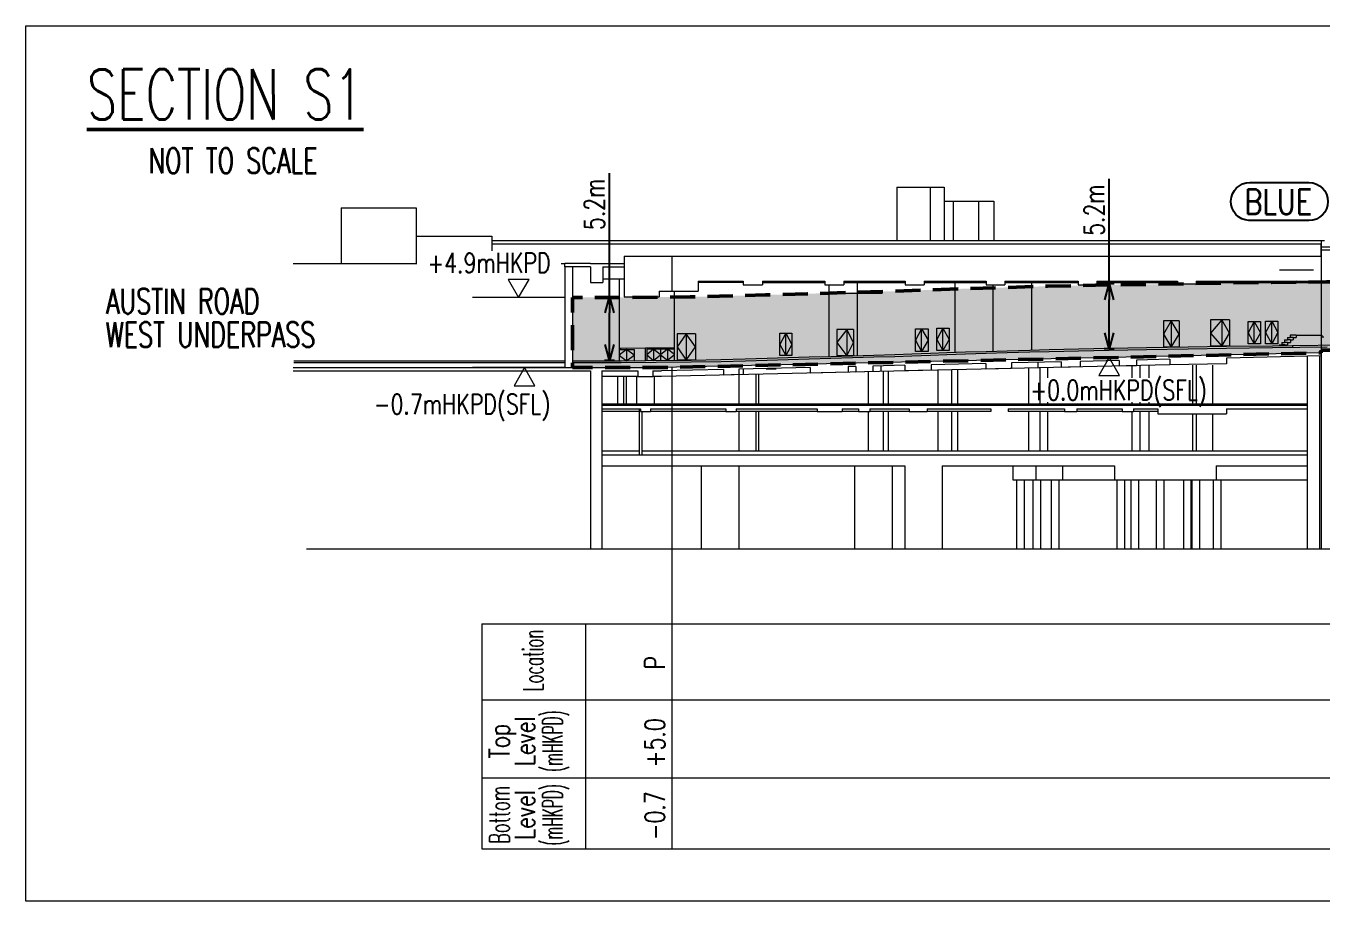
# Model space of a CAD drawing. Header units: millimetres. Extents: x 829698 to 839067, y 817400 to 823544.
# Drawn here: x 834268 to 834786, y 818881 to 819230 of the extents above; entities that cross this region are included whole.
import ezdxf
from ezdxf.enums import TextEntityAlignment as Align

# ---------------------------------------------------------------- set-up
doc = ezdxf.new("R2010")
doc.units = ezdxf.units.MM
doc.linetypes.add('DASHED2', pattern=[0.375, 0.25, -0.125])
for name, color, linetype, lineweight in [('01-feature', 8, 'Continuous', 13), ('01-occup', 7, 'DASHED2', 50), ('01-txt', 7, 'Continuous', 20), ('02-txt', 7, 'Continuous', 25)]:
    doc.layers.add(name, color=color, linetype=linetype, lineweight=lineweight)
doc.layers.add('01-hatch', color=7, linetype='Continuous', lineweight=0, true_color=0xa8def7)
doc.layers.add('viewport', color=2, linetype='Continuous', lineweight=20, plot=False)
doc.styles.add('ROMANS', font='romans.shx', dxfattribs={"width": 0.75})
doc.styles.get("Standard").update_dxf_attribs({"font": 'arial.ttf'})
doc.dimstyles.new('ISO-25', dxfattribs={"dimtxt": 2.5, "dimasz": 2.5, "dimexe": 1.25, "dimexo": 0.625, "dimtad": 1, "dimtxsty": 'Standard', "dimcen": 2.5, "dimadec": 0, "dimazin": 0, "dimtfac": 1, "dimtmove": 0, "dimatfit": 3, "dimfxl": 1, "dimarcsym": 0})
pattern_1 = [(0, (0, 0), (0, 6.985), [5.08, -1.905]), (90, (0, 0), (-6.985, 4e-16), [5.08, -1.905])]

# ---------------------------------------------------------------- blocks, each defined once
blk = doc.blocks.new('_Open30')
at = {"color": 0, "linetype": 'ByBlock', "lineweight": -2}
for p, q in [((-1, 0.268), (0, 0)), ((0, 0), (-1, -0.268)), ((0, 0), (-1, 0))]:
    blk.add_line(p, q, dxfattribs=at)
blk = doc.blocks.new('*D49')
at = {"layer": '01-txt', "color": 0, "lineweight": -2, "transparency": 16777216}
for p, q in [((834501.18, 819121.94), (834501.18, 819171.3)), ((834500.31, 819121.94), (834503.18, 819121.94)), ((834501.18, 819102.9), (834501.18, 819115.54)), ((834503.18, 819096.5), (834499.18, 819096.5))]:
    blk.add_line(p, q, dxfattribs=at)
at = {"layer": 'Defpoints', "color": 0, "transparency": 16777216}
for p in [(834498.31, 819121.94), (834501.18, 819096.5), (834515.06, 819096.5)]:
    blk.add_point(p, dxfattribs=at)
at = {"layer": '01-txt', "color": 0, "lineweight": -2, "transparency": 16777216, "xscale": 6.4, "yscale": 6.4, "zscale": 6.4}
for p, rotation in [((834501.18, 819121.94), 90), ((834501.18, 819096.5), 270)]:
    blk.add_blockref('_Open30', p, dxfattribs=dict(at, rotation=rotation))
at = {"layer": '01-txt', "color": 0, "lineweight": 20, "transparency": 16777216, "insert": (834495.18, 819158.87), "char_height": 8, "attachment_point": 5, "rotation": 90, "style": 'ROMANS'}
blk.add_mtext('5.2m', dxfattribs=at)
blk = doc.blocks.new('*D50')
at = {"layer": '01-txt', "color": 0, "lineweight": -2, "transparency": 16777216}
for p, q in [((834700.73, 819127.19), (834700.73, 819169)), ((834702.73, 819127.19), (834698.73, 819127.19)), ((834700.73, 819107.58), (834700.73, 819120.79)), ((834702.73, 819101.18), (834698.73, 819101.18))]:
    blk.add_line(p, q, dxfattribs=at)
at = {"layer": 'Defpoints', "color": 0, "transparency": 16777216}
for p in [(834700.73, 819127.19), (834732.2, 819127.19, 0), (834731.99, 819101.18)]:
    blk.add_point(p, dxfattribs=at)
at = {"layer": '01-txt', "color": 0, "lineweight": -2, "transparency": 16777216, "xscale": 6.4, "yscale": 6.4, "zscale": 6.4}
for p, rotation in [((834700.73, 819127.19), 90), ((834700.73, 819101.18), 270)]:
    blk.add_blockref('_Open30', p, dxfattribs=dict(at, rotation=rotation))
at = {"layer": '01-txt', "color": 0, "lineweight": 20, "transparency": 16777216, "insert": (834694.73, 819156.57), "char_height": 8, "attachment_point": 5, "rotation": 90, "style": 'ROMANS'}
blk.add_mtext('5.2m', dxfattribs=at)

msp = doc.modelspace()

# ---------------------------------------------------------------- hatches: boundary and pattern name
at = {"layer": '01-hatch', "ltscale": 4}
h = msp.add_hatch(color=256, dxfattribs=at)
h.dxf.hatch_style = 1
h.paths.add_polyline_path([(835315.366, 819129.991), (835315.366, 819121.187), (835331.869, 819121.187), (835331.869, 819100.687), (835171.713, 819100.687), (835171.713, 819101.012), (834793.779, 819101.012), (834793.779, 819100.687), (834785.31, 819100.687), (834785.31, 819099.617), (834521.994, 819093.687), (834486.438, 819093.687), (834486.438, 819121.687), (834505.738, 819121.687), (834533.47, 819121.935), (834545.124, 819122.18), (834563.468, 819122.677), (834580.227, 819123.176), (834597.463, 819123.676), (834614.3, 819124.174), (834628.442, 819124.671), (834642.47, 819125.173), (834659.174, 819125.676), (834676.054, 819126.179), (834700.183, 819126.683), (834731.796, 819127.184), (834747.215, 819127.434), (834765.552, 819127.685), (834787.49, 819127.936), (834809.005, 819128.186), (834830.279, 819128.436), (834877.526, 819128.687), (834967.983, 819128.437), (835035.599, 819128.187), (835111.386, 819127.937), (835204.808, 819127.937), (835235.144, 819128.186), (835259.341, 819128.436), (835288.621, 819128.682)])
at = {"layer": '01-txt', "ltscale": 4}
h = msp.add_hatch(dxfattribs=at)
h.set_pattern_fill('ANGLE', color=256)
h.set_pattern_definition([(0, (-81.961, 332.4166), (0, 6.985), [5.08, -1.905]), (90, (-81.961, 332.4166), (-6.985, 4e-16), [5.08, -1.905])])
h.paths.add_polyline_path([(834565.799, 819096.735), (834563.721, 819093.135), (834567.878, 819093.135)])
h = msp.add_hatch(dxfattribs=at)
h.set_pattern_fill('ANGLE', color=256)
h.set_pattern_definition(pattern_1)
h.paths.add_polyline_path([(834396.159, 818931.596), (834396.575, 818932.316), (834395.744, 818932.316)])
h = msp.add_hatch(dxfattribs=at)
h.set_pattern_fill('ANGLE', color=256)
h.set_pattern_definition(pattern_1)
h.paths.add_polyline_path([(834488.032, 818931.596), (834488.448, 818932.316), (834487.616, 818932.316)])
h = msp.add_hatch(dxfattribs=at)
h.set_pattern_fill('ANGLE', color=256)
h.set_pattern_definition(pattern_1)
h.paths.add_polyline_path([(834600.192, 818932.496), (834600.607, 818933.216), (834599.776, 818933.216)])
h = msp.add_hatch(dxfattribs=at)
h.set_pattern_fill('ANGLE', color=256)
h.set_pattern_definition(pattern_1)
h.paths.add_polyline_path([(834649.318, 818931.596), (834649.734, 818932.316), (834648.903, 818932.316)])
h.paths.add_polyline_path([(834654.751, 818931.654), (834655.167, 818932.374), (834654.336, 818932.374)])
h.paths.add_polyline_path([(834660.337, 818931.746), (834660.753, 818932.466), (834659.921, 818932.466)])
h.paths.add_polyline_path([(834663.954, 818931.846), (834663.538, 818931.126), (834664.369, 818931.126)])
h.paths.add_polyline_path([(834668.021, 818931.946), (834668.437, 818932.666), (834667.605, 818932.666)])
h.paths.add_polyline_path([(834671.813, 818931.996), (834671.398, 818931.276), (834672.229, 818931.276)])
h = msp.add_hatch(dxfattribs=at)
h.set_pattern_fill('ANGLE', color=256)
h.set_pattern_definition(pattern_1)
h.paths.add_polyline_path([(834681.411, 818932.046), (834681.827, 818932.766), (834680.996, 818932.766)])
h = msp.add_hatch(dxfattribs=at)
h.set_pattern_fill('ANGLE', color=256)
h.set_pattern_definition(pattern_1)
h.paths.add_polyline_path([(834710.15, 818932.146), (834710.565, 818932.866), (834709.734, 818932.866)])
h.paths.add_polyline_path([(834716.193, 818932.096), (834716.609, 818932.816), (834715.777, 818932.816)])
h.paths.add_polyline_path([(834723.158, 818932.046), (834723.574, 818932.766), (834722.742, 818932.766)])
h.paths.add_polyline_path([(834731.688, 818931.996), (834732.104, 818932.716), (834731.272, 818932.716)])
h.paths.add_polyline_path([(834737.457, 818931.946), (834737.872, 818932.666), (834737.041, 818932.666)])
h.paths.add_polyline_path([(834748.315, 818931.846), (834748.731, 818932.566), (834747.899, 818932.566)])
h = msp.add_hatch(dxfattribs=at)
h.set_pattern_fill('ANGLE', color=256)
h.set_pattern_definition(pattern_1)
h.paths.add_polyline_path([(834765.917, 818931.896), (834766.333, 818932.616), (834765.501, 818932.616)])
h.paths.add_polyline_path([(834771.42, 818931.661), (834771.836, 818932.381), (834771.005, 818932.381)])
h.paths.add_polyline_path([(834775.652, 818931.946), (834776.068, 818932.666), (834775.236, 818932.666)])
h.paths.add_polyline_path([(834779.607, 818932.846), (834780.023, 818933.566), (834779.192, 818933.566)])
h.paths.add_polyline_path([(834779.593, 818931.996), (834779.177, 818931.276), (834780.009, 818931.276)])
h.paths.add_polyline_path([(834782.604, 818932.046), (834782.189, 818931.326), (834783.02, 818931.326)])
h.paths.add_polyline_path([(834785.145, 818932.096), (834785.56, 818932.816), (834784.729, 818932.816)])

# ---------------------------------------------------------------- linework, layer by layer
at = {"layer": '01-feature'}
for p, q in [((834615.946, 819165.687), (834634.769, 819165.687)), ((834615.946, 819165.687), (834615.946, 819144.437)), ((834629.311, 819165.687), (834629.311, 819144.437)), ((834634.769, 819165.687), (834634.769, 819144.437)), ((834394.114, 819157.437), (834424.016, 819157.437)), ((834394.114, 819157.437), (834394.114, 819135.187)), ((834424.016, 819157.437), (834424.016, 819135.187)), ((834634.769, 819160.187), (834654.674, 819160.187)), ((834638.432, 819160.187), (834638.432, 819144.437)), ((834648.48, 819160.187), (834648.48, 819144.437)), ((834654.674, 819160.187), (834654.674, 819144.437)), ((834424.016, 819146.187), (834454.181, 819146.187)), ((834454.181, 819146.187), (834454.181, 819135.187)), ((834454.181, 819144.437), (834785.31, 819144.437)), ((834785.31, 819144.437), (834786.707, 819144.437)), ((834785.31, 819144.437), (834785.31, 819100.687)), ((834785.31, 819141.937), (835180.285, 819141.937)), ((834507.059, 819138.187), (834785.31, 819138.187)), ((834507.059, 819138.187), (834507.059, 819121.937)), ((834526.059, 819138.187), (834526.059, 819124.187)), ((834526.061, 819138.187), (834526.061, 819124.187)), ((834785.31, 819140.687), (834805.009, 819140.687)), ((834785.31, 819138.187), (834785.31, 819128.187)), ((834374.978, 819135.187), (834483.437, 819135.187)), ((834493.609, 819135.187), (834483.437, 819135.187)), ((834483.437, 819133.937), (834483.437, 819135.187)), ((834483.437, 819133.937), (834483.437, 819093.687)), ((834493.609, 819133.937), (834483.437, 819133.937)), ((834486.438, 819133.937), (834486.438, 819093.687)), ((834493.609, 819135.187), (834507.059, 819135.187)), ((834493.609, 819133.937), (834493.609, 819127.687)), ((834498.609, 819133.937), (834498.609, 819127.687)), ((834498.609, 819133.937), (834507.059, 819133.937)), ((834768.647, 819132.687), (834782.316, 819132.687)), ((834493.609, 819127.687), (834498.609, 819127.687)), ((834498.609, 819129.187), (834507.059, 819129.187)), ((834505.04, 819129.187), (834505.04, 819096.437)), ((834536.584, 819128.187), (834554.597, 819128.187)), ((834536.584, 819128.187), (834536.584, 819124.187)), ((834554.597, 819127.687), (834536.584, 819127.687)), ((834554.597, 819128.187), (834554.597, 819126.687)), ((834554.597, 819126.687), (834562.32, 819126.687)), ((834562.32, 819128.187), (834587.215, 819128.187)), ((834562.32, 819128.187), (834562.32, 819126.687)), ((834562.32, 819127.687), (834587.215, 819127.687)), ((834587.215, 819128.187), (834587.215, 819126.687)), ((834587.215, 819126.687), (834594.818, 819126.687)), ((834588.728, 819126.687), (834588.728, 819098.161)), ((834594.818, 819128.187), (834619.312, 819128.187)), ((834594.818, 819128.187), (834594.818, 819126.687)), ((834594.818, 819127.687), (834619.312, 819127.687)), ((834600.123, 819127.687), (834600.123, 819098.493)), ((834619.312, 819128.187), (834619.312, 819126.687)), ((834619.312, 819126.687), (834626.851, 819126.687)), ((834626.851, 819128.187), (834651.553, 819128.187)), ((834626.851, 819128.187), (834626.851, 819126.687)), ((834626.851, 819127.687), (834651.553, 819127.687)), ((834639.143, 819127.687), (834639.143, 819099.798)), ((834651.553, 819128.187), (834651.553, 819126.687)), ((834651.553, 819126.687), (834659.057, 819126.687)), ((834654.239, 819126.687), (834654.239, 819100.266)), ((834659.057, 819128.187), (834688.304, 819128.187)), ((834659.057, 819128.187), (834659.057, 819126.687)), ((834659.057, 819127.687), (834688.304, 819127.687)), ((834669.761, 819127.687), (834669.761, 819100.71)), ((834688.304, 819128.187), (834688.304, 819126.687)), ((834688.304, 819126.687), (834695.808, 819126.687)), ((834695.808, 819128.187), (834727.94, 819128.187)), ((834695.808, 819128.187), (834695.808, 819126.687)), ((834695.808, 819127.687), (834727.94, 819127.687)), ((834727.94, 819128.187), (834727.94, 819127.187)), ((834727.94, 819127.187), (834735.455, 819127.187)), ((834735.455, 819128.187), (834785.31, 819128.187)), ((834735.455, 819128.187), (834735.455, 819127.187)), ((834735.455, 819127.687), (834785.31, 819127.687)), ((834785.31, 819127.687), (834785.31, 819128.187)), ((834785.31, 819128.187), (834785.31, 819126.286)), ((834507.059, 819121.937), (834521.059, 819121.937)), ((834521.059, 819124.187), (834536.584, 819124.187)), ((834521.059, 819124.187), (834521.059, 819121.937)), ((834527.087, 819124.187), (834527.087, 819096.627)), ((834722.362, 819112.345), (834722.362, 819101.845)), ((834728.624, 819112.345), (834722.362, 819112.345)), ((834725.493, 819112.345), (834725.493, 819101.845)), ((834728.624, 819112.345), (834728.624, 819101.845)), ((834741.219, 819112.703), (834741.219, 819102.203)), ((834748.716, 819112.703), (834741.219, 819112.703)), ((834745.751, 819112.703), (834745.751, 819102.203)), ((834748.716, 819112.703), (834748.716, 819102.203)), ((834758.635, 819103.122), (834758.635, 819112.122)), ((834765.594, 819103.213), (834765.594, 819112.213)), ((834528.2, 819107.222), (834528.2, 819096.722)), ((834535.5, 819107.222), (834528.2, 819107.222)), ((834531.85, 819107.222), (834531.85, 819096.722)), ((834535.5, 819107.222), (834535.5, 819096.722)), ((834571.597, 819098.483), (834571.597, 819107.483)), ((834598.686, 819108.951), (834591.989, 819108.951)), ((834591.989, 819108.951), (834591.989, 819098.451)), ((834596.008, 819108.951), (834596.008, 819098.451)), ((834598.686, 819108.951), (834598.686, 819098.451)), ((834625.803, 819100.156), (834625.803, 819109.156)), ((834634.306, 819100.473), (834634.306, 819109.473)), ((834771.865, 819105.709), (834772.98, 819105.709)), ((834771.865, 819105.709), (834771.865, 819104.73)), ((834772.98, 819106.687), (834772.98, 819105.709)), ((834775.316, 819106.687), (834772.98, 819106.687)), ((834774.202, 819105.709), (834772.98, 819105.709)), ((834774.202, 819105.709), (834775.316, 819105.709)), ((834774.202, 819105.709), (834774.202, 819104.73)), ((834775.316, 819106.687), (834785.57, 819106.687)), ((834775.316, 819106.687), (834775.316, 819105.709)), ((834785.57, 819106.687), (834785.57, 819105.937)), ((834785.57, 819105.937), (834786.438, 819105.937)), ((834505.047, 819101.452), (834505.047, 819096.452)), ((834508.047, 819100.952), (834508.047, 819096.452)), ((834511.047, 819100.984), (834511.047, 819096.484)), ((834516.062, 819101.029), (834516.062, 819096.528)), ((834518.814, 819101.053), (834518.814, 819096.553)), ((834521.566, 819101.078), (834521.566, 819096.578)), ((834524.318, 819101.102), (834524.318, 819096.602)), ((834728.624, 819101.845), (834722.362, 819101.845)), ((834748.716, 819102.203), (834741.219, 819102.203)), ((834768.521, 819102.773), (834768.521, 819102.468)), ((834768.521, 819102.773), (834769.636, 819102.773)), ((834769.636, 819103.752), (834770.751, 819103.752)), ((834769.636, 819103.752), (834769.636, 819102.773)), ((834770.858, 819102.773), (834769.636, 819102.773)), ((834770.751, 819104.73), (834771.865, 819104.73)), ((834770.751, 819104.73), (834770.751, 819103.752)), ((834771.972, 819103.752), (834770.751, 819103.752)), ((834770.858, 819102.773), (834770.858, 819102.494)), ((834770.858, 819102.773), (834771.972, 819102.773)), ((834773.087, 819104.73), (834771.865, 819104.73)), ((834771.972, 819103.752), (834773.087, 819103.752)), ((834771.972, 819103.752), (834771.972, 819102.773)), ((834773.087, 819104.73), (834774.202, 819104.73)), ((834773.087, 819104.73), (834773.087, 819103.752)), ((834773.867, 819102.529), (834773.867, 819101.778)), ((834785.31, 819100.687), (834785.31, 819021.325)), ((834793.779, 819100.687), (834785.31, 819100.687)), ((834785.31, 819099.617), (834521.994, 819093.687)), ((834535.5, 819096.722), (834528.2, 819096.722)), ((834598.686, 819098.451), (834591.989, 819098.451)), ((834651.438, 819095.352), (834629.709, 819094.863)), ((834629.709, 819094.863), (834629.709, 819092.612)), ((834651.438, 819095.352), (834651.438, 819093.102)), ((834681.592, 819096.031), (834661.743, 819095.584)), ((834661.743, 819095.584), (834661.743, 819093.334)), ((834672.233, 819095.821), (834672.233, 819093.57)), ((834681.592, 819096.031), (834681.592, 819093.781)), ((834704.693, 819096.552), (834689.068, 819096.2)), ((834689.068, 819096.2), (834689.068, 819093.949)), ((834704.693, 819096.552), (834704.693, 819094.301)), ((834724.925, 819097.007), (834711.587, 819096.707)), ((834711.587, 819096.707), (834711.587, 819094.456)), ((834724.925, 819097.007), (834724.925, 819094.757)), ((834747.533, 819095.266), (834724.925, 819094.757)), ((834785.31, 819098.367), (834747.533, 819097.516)), ((834747.533, 819097.516), (834747.533, 819095.266)), ((834779.801, 819098.132), (834779.801, 819021.325)), ((834784.71, 819098.354), (834784.71, 819021.325)), ((834374.978, 819093.687), (834521.994, 819093.687)), ((834374.978, 819092.437), (834476.354, 819092.437)), ((834423.185, 819092.437), (834493.618, 819092.437)), ((834493.618, 819092.437), (834493.618, 819021.325)), ((834498.118, 819092.437), (834512.559, 819092.437)), ((834498.118, 819092.437), (834498.118, 819021.325)), ((834512.559, 819090.187), (834498.118, 819090.187)), ((834504.36, 819090.187), (834504.36, 819079.187)), ((834506.831, 819090.187), (834506.831, 819079.187)), ((834507.898, 819090.187), (834507.898, 819079.187)), ((834512.059, 819090.187), (834512.059, 819079.187)), ((834512.559, 819092.437), (834512.559, 819090.187)), ((834512.559, 819090.187), (834518.559, 819090.187)), ((834518.559, 819092.437), (834521.994, 819092.437)), ((834518.559, 819092.437), (834518.559, 819090.187)), ((834522.033, 819090.187), (834518.559, 819090.187)), ((834519.059, 819090.187), (834519.059, 819079.187)), ((834546.695, 819092.993), (834522.022, 819092.438)), ((834724.925, 819094.757), (834522.033, 819090.187)), ((834546.695, 819092.993), (834546.695, 819090.743)), ((834552.81, 819090.88), (834546.695, 819090.743)), ((834581.333, 819093.773), (834552.81, 819093.131)), ((834552.81, 819093.131), (834552.81, 819090.88)), ((834552.896, 819090.882), (834552.896, 819079.037)), ((834554.571, 819093.171), (834554.571, 819090.92)), ((834559.685, 819091.035), (834559.685, 819079.037)), ((834560.664, 819091.057), (834560.664, 819079.037)), ((834581.333, 819093.773), (834581.333, 819091.523)), ((834596.507, 819091.865), (834581.333, 819091.523)), ((834599.563, 819094.184), (834596.507, 819094.115)), ((834596.507, 819094.115), (834596.507, 819091.865)), ((834599.563, 819094.184), (834599.563, 819091.933)), ((834606.339, 819092.086), (834599.563, 819091.933)), ((834604.47, 819092.044), (834604.47, 819079.187)), ((834619.078, 819094.623), (834606.339, 819094.337)), ((834606.339, 819094.337), (834606.339, 819092.086)), ((834609.567, 819094.409), (834609.567, 819092.159)), ((834610.53, 819092.18), (834610.53, 819079.187)), ((834612.533, 819092.225), (834612.533, 819079.187)), ((834619.078, 819094.623), (834619.078, 819092.373)), ((834629.709, 819092.612), (834619.078, 819092.373)), ((834632.241, 819092.669), (834632.241, 819079.187)), ((834637.718, 819092.793), (834637.718, 819079.187)), ((834640.21, 819092.849), (834640.21, 819079.187)), ((834661.743, 819093.334), (834651.438, 819093.102)), ((834668.501, 819093.486), (834668.501, 819079.187)), ((834673.043, 819093.588), (834673.043, 819079.187)), ((834676.087, 819093.657), (834676.087, 819079.187)), ((834689.068, 819093.949), (834681.592, 819093.781)), ((834711.587, 819094.456), (834704.693, 819094.301)), ((834709.697, 819094.414), (834709.697, 819079.187)), ((834712.983, 819094.488), (834712.983, 819079.187)), ((834716.515, 819094.567), (834716.515, 819079.187)), ((834733.981, 819094.687), (834733.981, 819079.187)), ((834735.414, 819094.687), (834735.414, 819079.187)), ((834741.951, 819094.687), (834741.951, 819079.187)), ((834498.118, 819079.187), (834779.801, 819079.187)), ((834498.118, 819078.687), (834779.801, 819078.687)), ((834498.118, 819077.187), (834513.559, 819077.187)), ((834513.118, 819076.187), (834498.118, 819076.187)), ((834513.118, 819077.187), (834513.118, 819058.937)), ((834513.559, 819077.187), (834513.559, 819076.187)), ((834513.559, 819076.187), (834517.559, 819076.187)), ((834514.118, 819076.187), (834514.118, 819058.937)), ((834517.559, 819077.187), (834547.712, 819077.187)), ((834517.559, 819077.187), (834517.559, 819076.187)), ((834547.712, 819076.187), (834517.559, 819076.187)), ((834547.712, 819077.187), (834547.712, 819076.187)), ((834547.712, 819076.187), (834551.788, 819076.187)), ((834551.788, 819077.187), (834584.078, 819077.187)), ((834551.788, 819077.187), (834551.788, 819076.187)), ((834584.078, 819076.187), (834551.788, 819076.187)), ((834552.896, 819076.187), (834552.896, 819060.437)), ((834559.685, 819076.187), (834559.685, 819060.437)), ((834560.664, 819076.187), (834560.664, 819060.437)), ((834584.078, 819077.187), (834584.078, 819076.187)), ((834584.078, 819076.187), (834594.167, 819076.187)), ((834594.167, 819077.187), (834600.684, 819077.187)), ((834594.167, 819077.187), (834594.167, 819076.187)), ((834600.684, 819076.187), (834594.167, 819076.187)), ((834600.684, 819077.187), (834600.684, 819076.187)), ((834600.684, 819076.187), (834605.2, 819076.187)), ((834604.47, 819076.187), (834604.47, 819060.437)), ((834605.2, 819077.187), (834620.914, 819077.187)), ((834605.2, 819077.187), (834605.2, 819076.187)), ((834620.914, 819076.187), (834605.2, 819076.187)), ((834610.53, 819076.187), (834610.53, 819060.437)), ((834612.533, 819076.187), (834612.533, 819060.437)), ((834620.914, 819077.187), (834620.914, 819076.187)), ((834620.914, 819076.187), (834627.997, 819076.187)), ((834627.997, 819077.187), (834653.493, 819077.187)), ((834627.997, 819077.187), (834627.997, 819076.187)), ((834653.493, 819076.187), (834627.997, 819076.187)), ((834632.241, 819076.187), (834632.241, 819060.437)), ((834637.718, 819076.187), (834637.718, 819060.437)), ((834640.21, 819076.187), (834640.21, 819060.437)), ((834653.493, 819077.187), (834653.493, 819076.187)), ((834660.348, 819077.187), (834682.854, 819077.187)), ((834660.348, 819077.187), (834660.348, 819076.187)), ((834682.854, 819076.187), (834660.348, 819076.187)), ((834668.501, 819076.187), (834668.501, 819060.437)), ((834673.043, 819076.187), (834673.043, 819060.437)), ((834676.087, 819076.187), (834676.087, 819060.437)), ((834682.854, 819077.187), (834682.854, 819076.187)), ((834682.854, 819076.187), (834687.838, 819076.187)), ((834687.838, 819077.187), (834705.852, 819077.187)), ((834687.838, 819077.187), (834687.838, 819076.187)), ((834705.852, 819076.187), (834687.838, 819076.187)), ((834705.852, 819077.187), (834705.852, 819076.187)), ((834705.852, 819076.187), (834710.448, 819076.187)), ((834709.697, 819076.187), (834709.697, 819060.437)), ((834710.448, 819077.187), (834720.193, 819077.187)), ((834710.448, 819077.187), (834710.448, 819076.187)), ((834720.193, 819076.187), (834710.448, 819076.187)), ((834712.983, 819076.187), (834712.983, 819060.437)), ((834716.515, 819076.187), (834716.515, 819060.437)), ((834720.193, 819077.187), (834720.193, 819075.187)), ((834720.193, 819075.187), (834747.533, 819075.187)), ((834733.981, 819075.187), (834733.981, 819060.437)), ((834735.414, 819075.187), (834735.414, 819060.437)), ((834741.951, 819075.187), (834741.951, 819060.437)), ((834747.533, 819077.187), (834779.801, 819077.187)), ((834747.533, 819077.187), (834747.533, 819075.187)), ((834498.118, 819060.437), (834513.118, 819060.437)), ((834498.118, 819058.937), (834779.801, 819058.937)), ((834514.118, 819060.437), (834779.801, 819060.437)), ((834498.118, 819054.437), (834619.077, 819054.437)), ((834537.797, 819054.437), (834537.797, 819021.325)), ((834552.807, 819054.437), (834552.807, 819021.325)), ((834599.085, 819054.437), (834599.085, 819021.325)), ((834614.085, 819054.437), (834614.085, 819021.325)), ((834619.077, 819054.437), (834619.077, 819021.325)), ((834634.077, 819054.437), (834702.823, 819054.437)), ((834634.077, 819054.437), (834634.077, 819021.325)), ((834662.28, 819054.437), (834662.28, 819048.937)), ((834671.459, 819054.437), (834671.459, 819048.937)), ((834682.039, 819054.437), (834682.039, 819048.937)), ((834702.823, 819054.437), (834702.823, 819048.937)), ((834743.45, 819054.437), (834779.801, 819054.437)), ((834743.45, 819054.437), (834743.45, 819048.937)), ((834662.28, 819048.937), (834682.039, 819048.937)), ((834663.742, 819048.937), (834663.742, 819021.325)), ((834666.792, 819048.937), (834666.792, 819021.325)), ((834670.197, 819048.937), (834670.197, 819021.325)), ((834673.247, 819048.937), (834673.247, 819021.586)), ((834677.616, 819048.937), (834677.616, 819021.325)), ((834680.666, 819048.937), (834680.666, 819021.325)), ((834682.039, 819048.937), (834702.823, 819048.937)), ((834702.823, 819048.937), (834743.45, 819048.937)), ((834703.764, 819048.937), (834703.764, 819021.325)), ((834706.814, 819048.937), (834706.814, 819021.325)), ((834709.332, 819048.937), (834709.332, 819021.325)), ((834712.382, 819048.937), (834712.382, 819021.325)), ((834719.427, 819048.937), (834719.427, 819021.325)), ((834722.477, 819048.937), (834722.477, 819021.325)), ((834730.327, 819048.937), (834730.327, 819021.325)), ((834733.377, 819048.937), (834733.377, 819021.325)), ((834733.739, 819048.937), (834733.739, 819021.325)), ((834736.728, 819048.937), (834736.728, 819021.325)), ((834742.238, 819048.937), (834742.238, 819021.325)), ((834743.45, 819048.937), (834779.801, 819048.937)), ((834745.288, 819048.937), (834745.288, 819021.325))]:
    msp.add_line(p, q, dxfattribs=at)
for points in [[(834785.31, 819138.187), (834785.31, 819142.937), (834454.181, 819142.937)], [(834725.493, 819112.345), (834722.362, 819107.095), (834725.493, 819101.845), (834728.624, 819107.095), (834725.493, 819112.345)], [(834745.751, 819112.703), (834741.219, 819107.453), (834745.751, 819102.203), (834748.716, 819107.453), (834745.751, 819112.703)], [(834758.635, 819112.122), (834756.138, 819107.622), (834758.635, 819103.122)], [(834758.635, 819112.122), (834761.131, 819107.622), (834758.635, 819103.122)], [(834765.594, 819112.213), (834763.098, 819107.713), (834765.594, 819103.213)], [(834765.594, 819112.213), (834768.091, 819107.713), (834765.594, 819103.213)], [(834531.85, 819107.222), (834528.2, 819101.972), (834531.85, 819096.722), (834535.5, 819101.972), (834531.85, 819107.222)], [(834571.597, 819107.483), (834569.177, 819102.983), (834571.597, 819098.483)], [(834571.597, 819107.483), (834574.017, 819102.983), (834571.597, 819098.483)], [(834596.008, 819108.951), (834591.989, 819103.701), (834596.008, 819098.451), (834598.686, 819103.701), (834596.008, 819108.951)], [(834625.803, 819109.156), (834623.388, 819104.656), (834625.803, 819100.156)], [(834625.803, 819109.156), (834628.392, 819104.656), (834625.803, 819100.156)], [(834634.306, 819109.473), (834631.891, 819104.973), (834634.306, 819100.473)], [(834634.306, 819109.473), (834636.894, 819104.973), (834634.306, 819100.473)], [(834486.438, 819095.687), (834505.854, 819095.687), (834533.859, 819095.937), (834545.749, 819096.187), (834555.458, 819096.437), (834564.207, 819096.687), (834572.501, 819096.937), (834581.001, 819097.187), (834589.635, 819097.437), (834598.217, 819097.687), (834606.765, 819097.937), (834615.141, 819098.187), (834621.939, 819098.437), (834629.356, 819098.687), (834635.869, 819098.937), (834643.325, 819099.187), (834651.652, 819099.437), (834659.955, 819099.687), (834669.084, 819099.937), (834676.713, 819100.187), (834688.528, 819100.437), (834700.66, 819100.687), (834715.648, 819100.937), (834732.208, 819101.187), (834747.604, 819101.437), (834765.878, 819101.687), (834787.786, 819101.937)], [(834505.04, 819101.437), (834505.828, 819101.437), (834515.54, 819101.524)], [(834505.047, 819100.952), (834507.462, 819100.952), (834511.047, 819100.984)], [(834508.047, 819100.952), (834505.047, 819098.677), (834508.047, 819096.452), (834511.038, 819098.726), (834508.047, 819100.952)], [(834515.379, 819096.522), (834533.848, 819096.687), (834545.732, 819096.937), (834555.437, 819097.187), (834564.185, 819097.437), (834572.478, 819097.687), (834580.978, 819097.937), (834589.613, 819098.187), (834598.196, 819098.437), (834606.743, 819098.687), (834615.116, 819098.937), (834621.913, 819099.187), (834629.329, 819099.437), (834635.842, 819099.687), (834643.301, 819099.937), (834651.63, 819100.187), (834659.934, 819100.437), (834669.061, 819100.687), (834676.693, 819100.937), (834688.512, 819101.187), (834700.646, 819101.437), (834715.637, 819101.687), (834732.196, 819101.937), (834747.592, 819102.187), (834765.868, 819102.437), (834773.867, 819102.529)], [(834515.54, 819101.524), (834527.089, 819101.627), (834527.089, 819096.627)], [(834515.54, 819096.524), (834515.54, 819101.524)], [(834516.062, 819101.029), (834527.089, 819101.127)], [(834518.814, 819101.053), (834516.062, 819098.779), (834518.814, 819096.553), (834521.566, 819098.828), (834518.814, 819101.053)], [(834524.318, 819101.102), (834521.566, 819098.828), (834524.318, 819096.602), (834527.109, 819098.865), (834524.318, 819101.102)], [(834773.867, 819102.529), (834794.285, 819102.763), (834811.686, 819102.965), (834811.686, 819102.215)], [(834375.184, 819096.437), (834483.437, 819096.437)], [(834375.184, 819095.687), (834483.437, 819095.687)], [(834486.438, 819096.437), (834505.85, 819096.437), (834515.54, 819096.524)], [(834380.271, 819021.325), (834904.445, 819021.325), (834907.445, 819013.083), (834913.445, 819029.568), (834916.445, 819021.325), (835324.578, 819021.325)]]:
    msp.add_lwpolyline(points, dxfattribs=at)
for points in [[(834756.138, 819103.122), (834756.138, 819112.122), (834761.131, 819112.122), (834761.131, 819103.122)], [(834763.098, 819103.213), (834763.098, 819112.213), (834768.091, 819112.213), (834768.091, 819103.213)], [(834569.177, 819098.483), (834569.177, 819107.483), (834574.017, 819107.483), (834574.017, 819098.483)], [(834623.388, 819100.156), (834623.388, 819109.156), (834628.392, 819109.156), (834628.392, 819100.156)], [(834631.891, 819100.473), (834631.891, 819109.473), (834636.894, 819109.473), (834636.894, 819100.473)]]:
    msp.add_lwpolyline(points, close=True, dxfattribs=at)
at = {"layer": '01-occup', "color": 7, "ltscale": 40, "flags": 128}
msp.add_lwpolyline([(835315.366, 819129.991), (835315.366, 819121.187), (835331.869, 819121.187), (835331.869, 819100.687), (835171.713, 819100.687), (835171.713, 819101.012), (834793.779, 819101.012), (834793.779, 819100.687), (834785.31, 819100.687), (834785.31, 819099.617), (834521.994, 819093.687), (834486.438, 819093.687), (834486.438, 819121.687), (834505.738, 819121.687), (834533.47, 819121.935), (834545.124, 819122.18), (834563.468, 819122.677), (834580.227, 819123.176), (834597.463, 819123.676), (834614.3, 819124.174), (834628.442, 819124.671), (834642.47, 819125.173), (834659.174, 819125.676), (834676.054, 819126.179), (834700.183, 819126.683), (834731.796, 819127.184), (834747.215, 819127.434), (834765.552, 819127.685), (834787.49, 819127.936), (834809.005, 819128.186), (834830.279, 819128.436), (834877.526, 819128.687), (834967.983, 819128.437), (835035.599, 819128.187), (835111.386, 819127.937), (835204.808, 819127.937), (835235.144, 819128.186), (835259.341, 819128.436), (835288.621, 819128.682)], close=True, dxfattribs=at)
at = {"layer": '01-txt', "ltscale": 4}
for p, q in [((834483.437, 819121.687), (834446.468, 819121.687)), ((834588.734, 819123.423), (834610.088, 819123.423)), ((834483.437, 819093.687), (834446.468, 819093.687)), ((834526.061, 819093.779), (834526.061, 818901.782)), ((834450.301, 818991.378), (835295.652, 818991.378)), ((834450.301, 818991.378), (834450.301, 818901.691)), ((834491.669, 818991.378), (834491.669, 818901.691)), ((834450.301, 818961.088), (835295.652, 818961.088)), ((834450.301, 818929.979), (835295.652, 818929.979)), ((834450.301, 818901.691), (835295.652, 818901.691))]:
    msp.add_line(p, q, dxfattribs=at)
at = {"layer": '01-txt', "lineweight": 25}
msp.add_lwpolyline([(834756.49, 819152.409, -0.9734554), (834756.897, 819167.559), (834780.488, 819167.559, -1), (834780.488, 819152.398), (834756.897, 819152.398, -0.0134508), (834756.49, 819152.409, -0.0134508)], format="xyb", dxfattribs=at)
at = {"layer": '01-txt', "lineweight": 20}
for points in [[(834464.952, 819121.687), (834469.109, 819128.887), (834460.795, 819128.887)], [(834700.727, 819097.713), (834696.57, 819090.513), (834704.884, 819090.513)], [(834467.275, 819093.687), (834463.118, 819086.487), (834471.432, 819086.487)]]:
    msp.add_lwpolyline(points, close=True, dxfattribs=at)

# ---------------------------------------------------------------- texts
at = {"layer": '01-feature', "style": 'ROMANS', "width": 0.7}
for s, p in [('AUSTIN ROAD', (834300.252, 819115.168)), ('WEST UNDERPASS', (834300.082, 819101.834))]:
    msp.add_text(s, height=10, rotation=0.01858, dxfattribs=at).set_placement(p)
at = {"layer": '01-txt', "lineweight": 25, "style": 'ROMANS', "width": 0.8}
msp.add_text('BLUE', height=10, dxfattribs=at).set_placement((834754.634, 819154.909))
at = {"layer": '01-txt', "style": 'ROMANS'}
for s, width, p in [('Location', 0.55, (834474.724, 818976.77)), ('P', 0.75, (834523.303, 818975.901)), ('(mHKPD)', 0.5, (834482.46, 818944.614)), ('Top', 0.75, (834461.258, 818944.614)), ('Level', 0.75, (834471.443, 818944.614)), ('Bottom', 0.6, (834461.258, 818915.18)), ('Level', 0.75, (834471.443, 818915.18)), ('(mHKPD)', 0.5, (834482.46, 818915.18)), ('-0.7', 0.75, (834523.303, 818914.846))]:
    msp.add_text(s, height=8, rotation=90, dxfattribs=dict(at, width=width)).set_placement(p, align=Align.CENTER)
at = {"layer": '01-txt', "ltscale": 4, "style": 'ROMANS', "width": 0.75}
msp.add_text('+5.0', height=8, rotation=90, dxfattribs=at).set_placement((834523.303, 818943.958), align=Align.CENTER)
at = {"layer": '02-txt', "lineweight": 50, "style": 'ROMANS', "width": 0.7}
msp.add_text('%%USECTION S1', height=20, rotation=0.01858, dxfattribs=at).set_placement((834292.616, 819192.737))
at = {"layer": '02-txt', "lineweight": 25, "style": 'ROMANS', "width": 0.7}
msp.add_text('NOT TO SCALE', height=10, rotation=0.01858, dxfattribs=at).set_placement((834317.174, 819171.275))

# ---------------------------------------------------------------- dimensions: what is measured, and where the dimension line sits
at = {"layer": '01-txt', "lineweight": 20}
for base, p1, p2, angle, picture, middle in [((834501.181, 819096.496), (834498.307, 819121.937), (834515.059, 819096.496), 270, '*D49', (834501.181, 819158.867)), ((834700.727, 819127.187), (834731.995, 819101.177), (834732.196, 819127.187, 0), 90, '*D50', (834700.727, 819156.571))]:
    dim = msp.add_linear_dim(base=base, p1=p1, p2=p2, angle=angle, text='5.2m', dimstyle='ISO-25', override={"dimtxt": 8, "dimasz": 6.4, "dimexe": 2, "dimexo": 2, "dimgap": 2, "dimlfac": -0.02, "dimtxsty": 'ROMANS', "dimblk1": 'Open30', "dimblk2": 'Open30', "dimsah": 1, "dimdle": 1, "dimfxl": 2, "dimfxlon": 1, "dimarcsym": 2}, dxfattribs=at)
    dim.commit()
    dim.dimension.update_dxf_attribs({"geometry": picture, "text_midpoint": middle, "dimtype": 160})

# ---------------------------------------------------------------- next in the draw order: texts
at = {"layer": '01-txt', "lineweight": 20, "char_height": 8, "attachment_point": 2, "style": 'ROMANS', "bg_fill": 3, "box_fill_scale": 1.1, "bg_fill_color": 256, "bg_fill_transparency": 0}
for s, insert in [('+4.9mHKPD', (834453.093, 819139.481)), ('+0.0mHKPD(SFL)', (834704.464, 819088.716)), ('-0.7mHKPD(SFL)', (834442.346, 819083.116))]:
    msp.add_mtext_dynamic_manual_height_columns(s, width=55.95483, gutter_width=12.5, heights=[0], dxfattribs=dict(at, insert=insert))

# ---------------------------------------------------------------- next in the draw order: linework, layer by layer
at = {"layer": 'viewport', "ltscale": 4}
msp.add_lwpolyline([(835392.691, 818880.785), (834268.234, 818880.785), (834268.234, 819230.063), (835392.691, 819230.063)], close=True, dxfattribs=at)

doc.saveas('drawing.dxf')
